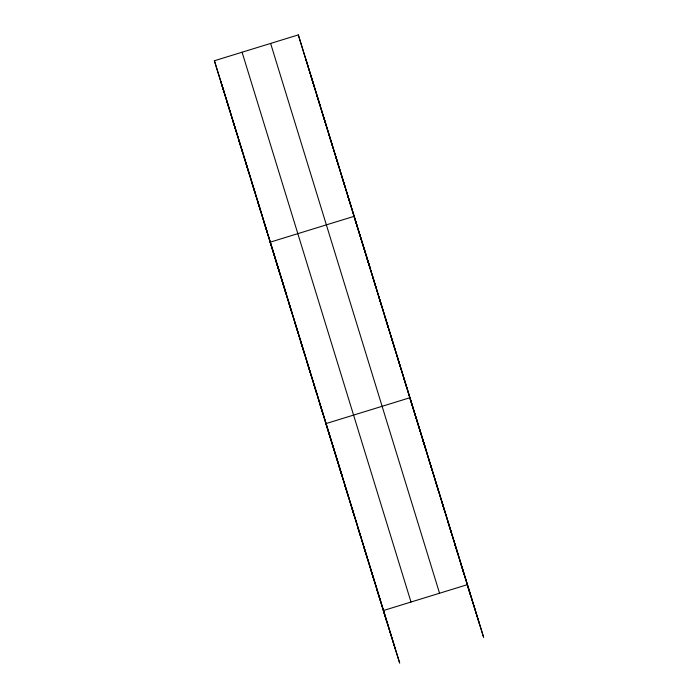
<?xml version="1.0" encoding="UTF-8"?>
<svg xmlns="http://www.w3.org/2000/svg" width="698" height="698" viewBox="0 0 698 698"><rect width="100%" height="100%" fill="white"/><g stroke="black" fill="none" stroke-linecap="round" stroke-linejoin="round"><path stroke-width="1.05" d="M386.535 620.897L214.391 60.752L298.316 34.9L483.609 637.248L467.241 584.706L383.315 610.558L399.684 663.1L367.776 559.246M310.706 75.218L313.926 85.557M316.901 95.382L320.12 105.721M323.095 115.536L326.315 125.876M329.29 135.7L332.51 146.039M335.485 155.855L338.704 166.194M341.671 176.018L344.899 186.357M347.866 196.173L351.085 206.512M370.429 268.878L354.061 216.336L270.135 242.189L284.33 287.768M366.45 256.655L369.67 266.994M372.645 276.818L375.864 287.157M378.839 296.973L382.059 307.312M385.034 317.136L388.254 327.475M391.229 337.291L394.449 347.63M397.424 357.455L400.643 367.794M403.61 377.609L406.838 387.948M426.173 450.315L409.805 397.773L325.879 423.625L342.247 476.167L317.477 395.53M422.569 439.312L425.789 449.652M428.956 460.087L432.175 470.426M435.334 480.852L438.553 491.191M441.712 501.626L444.931 511.966M448.099 522.401L451.318 532.74M454.477 543.166L457.696 553.505M460.863 563.94L464.083 574.28M214.391 60.752L243.148 153.612M220.585 80.907L223.805 91.246M226.78 101.07L230 111.41M232.975 121.225L236.194 131.564M239.17 141.389L242.389 151.728M245.364 161.543L248.584 171.883M251.559 181.707L254.779 192.046M257.754 201.87L260.973 212.209M263.94 222.025L267.168 232.364M284.644 288.763L286.503 294.731M276.329 262.343L279.549 272.682M282.524 282.507L285.744 292.846M288.719 302.662L291.939 313.001M294.914 322.825L298.133 333.164M301.108 342.98L304.328 353.319M307.303 363.143L310.523 373.482M313.498 383.307L316.718 393.646M319.693 403.461L322.912 413.801M338.643 465.165L341.54 474.465M345.03 485.93L348.25 496.269M351.408 506.704L354.628 517.044M357.795 527.479L361.014 537.818M364.173 548.244L367.392 558.583M370.551 569.018L373.77 579.357M376.937 589.784L380.157 600.123M305.872 59.164L479.273 623.323M298.316 34.9L470.461 595.045M270.623 43.433L439.548 593.239M242.084 52.219L411.009 602.025M243.454 154.616L267.613 233.245M267.919 234.249L292.698 314.885M293.003 315.897L317.162 394.518M342.57 477.205L361.075 537.443M361.389 538.481L367.453 558.208M221.955 85.016L395.347 649.175"/></g></svg>
